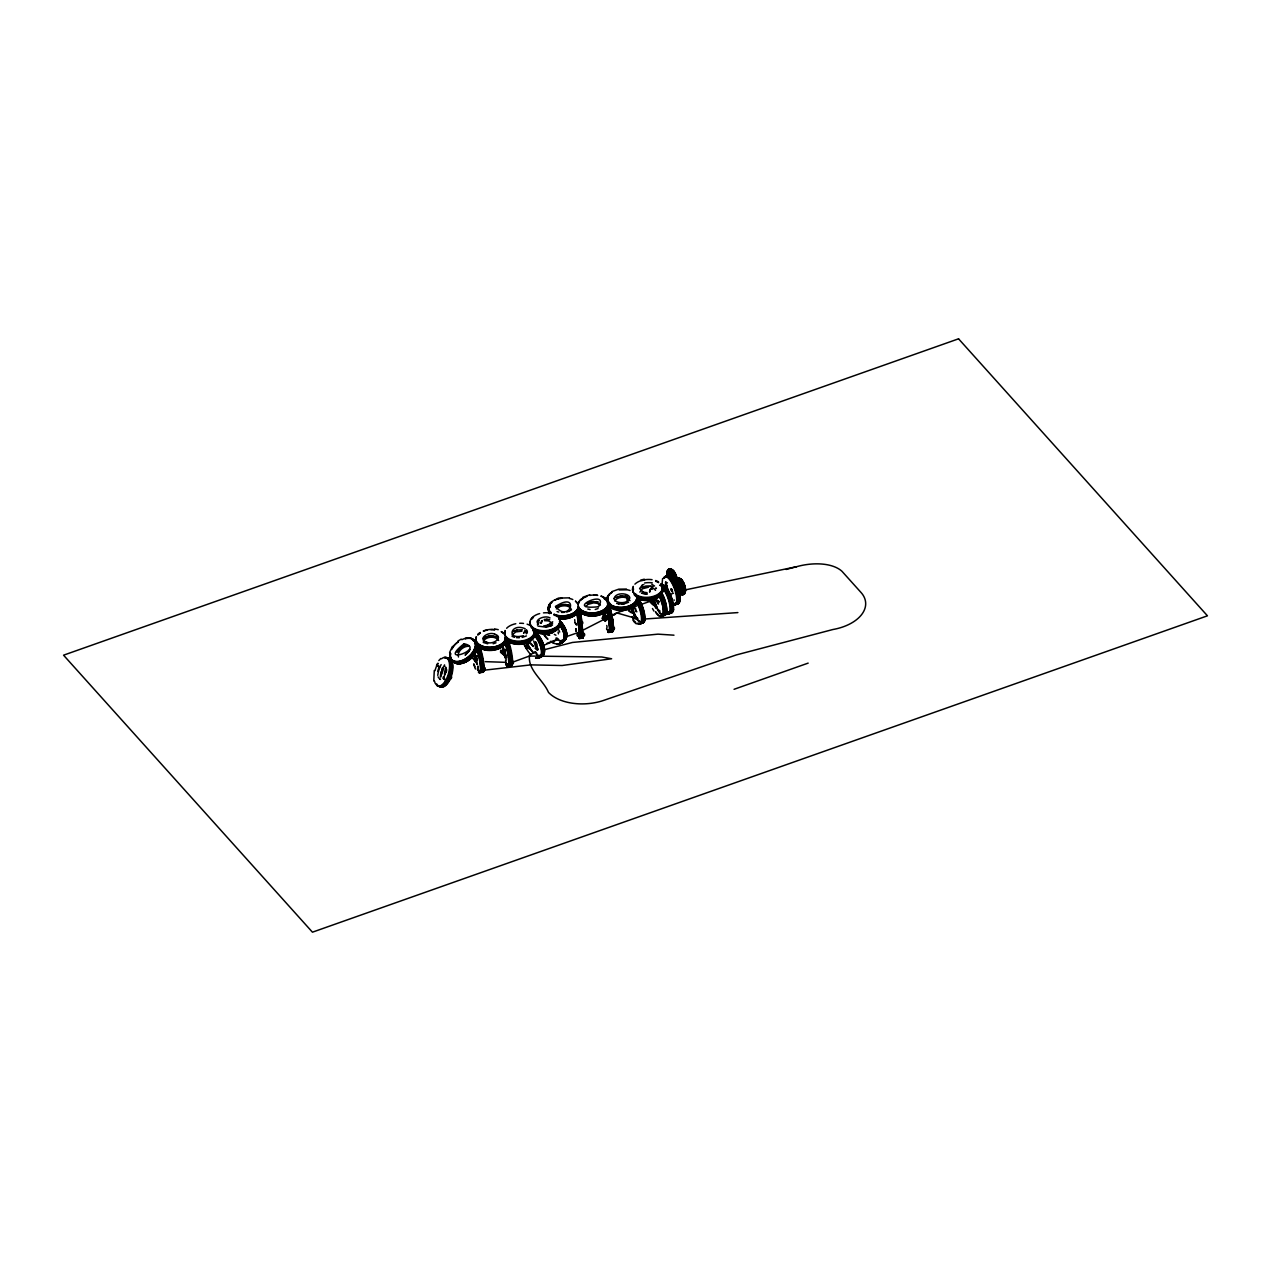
<?xml version="1.0" encoding="UTF-8"?>
<svg xmlns="http://www.w3.org/2000/svg" width="1271" height="1271" viewBox="0 0 1271 1271"><rect width="100%" height="100%" fill="white"/><g stroke="black" fill="none" stroke-linecap="round" stroke-linejoin="round"><path stroke-width="1.5" d="M662.112 583.484L662.604 578.527M536.648 649.831L533.677 640.949M667.418 582.896L667.1 582.658M674.011 599.801L674.186 600.357M472.256 657.774L475.831 661.667L472.685 657.838M549.104 626.285L549.644 623.426M579.242 637.264L579.226 638.519L579.004 637.47M579.465 637.232L579.433 638.487L578.798 637.502M580.212 637.168L579.814 638.519L579.989 637.184M580.911 637.089L580.704 638.249M581.53 637.025L581.34 638.36L581.069 637.264M582.229 636.946L582.197 638.217L581.768 637.184M582.452 636.93L582.42 638.185L581.784 637.359M582.944 638.137L582.976 636.882M583.182 636.85L583.167 638.106L582.515 637.121M575.096 622.901L576.557 625.062M575.541 622.933L576.462 624.458M440.306 676.887L440.894 672.009M440.942 676.919L441.053 674.599M445.501 668.165L444.405 674.123M446.2 667.45L445.628 672.2M636.914 611.732C634.642 612.956 636.31 606.172 632.307 607.935M552.726 621.757L549.549 624.871L543.607 625.968M474.798 642.348L475.116 642.951M656.186 588.552L655.423 588.139M434.285 670.484L433.761 681.002M440.751 674.949L442.101 669.467M441.164 674.996L441.514 672.168M441.736 674.281L443.563 668.435M445.978 669.372L444.643 674.758M446.391 669.42L445.041 674.901M446.248 672.359L446.709 669.849M606.728 625.475L607.077 626.857M626.921 599.96L627.397 597.831M627.429 601.294L628.859 597.735M474.734 642.141L474.877 642.888M608.062 598.673L607.522 600.945L607.983 598.673M451.761 676.998C451.03 682.765 439.448 679.715 444.215 676.013M639.853 592.111L642.411 588.791L648.162 587.297M441.673 672.28L442.499 669.61M656.106 588.298L656.424 588.171M449.569 652.531L452.46 646.399M483.33 641.061C486.523 636.326 495.261 635.675 498.677 640.441M585.756 606.537L587.933 604.392M614.656 600.913C617.865 596.385 626.778 595.686 629.987 600.659M543.416 653.691L543.527 652.849M649.974 601.183C650.72 604.662 660.618 609.476 650.688 601.866M673.074 609.842L672.899 608.634M445.104 666.338L443.913 666.036L444.58 664.876M441.657 669.563L442.689 667.339M442.26 669.785L443.627 667.18M457.083 652.436L459.959 648.512M470.222 649.481L465.377 655.042M577.622 634.229L577.558 635.5M582.706 623.6L582.769 622.123M524.78 644.921C537.458 652.357 523.62 647.733 524.24 644.349M606.918 627.842L606.712 628.255A3.305 1.97 -4.1 0 0 607.474 630.082C609.016 631.925 614.227 631.274 614.37 628.748A3.305 1.97 -4.1 0 0 614.084 627.318M537.363 624.919L539.047 622.631M565.007 638.662L560.988 640.791A2.828 1.684 -4.1 0 1 559.192 640.234M451.682 649.481L453.445 646.526M512.769 663.001L512.721 661.365M512.118 634.912L515.835 631.909L521.92 631.194M526.337 633.832L527.417 631.894L526.464 629.685M577.876 633.228C573.825 638.519 587.25 638.423 584.279 633.403M556.333 608.92L558.938 606.887M458.116 650.816L462.136 646.891M469.206 651.086L465.186 655.01M450.808 677.856L451.221 676.728M546.911 625.65L548.627 624.506L551.598 624.903M584.12 635.293L583.913 633.578M438.829 660.57L440.815 658.489M536.251 652.516L535.266 651.864L529.53 655.248C527.386 670.008 543.337 679.937 548.484 692.393A41.736 24.832 -4.1 0 0 604.885 699.971L736.37 654.915L832.855 629.526A41.736 24.832 -4.1 0 0 861.071 592.54L841.99 571.315A42.213 22.465 -13.1 0 0 796.552 566.707L684.052 590.157M444.373 677.157L443.42 678.635L444.739 679.365M613.798 615.355L616.737 612.876L625.904 609.699M613.242 629.447L613.941 628.684A2.828 1.684 -4.1 0 0 613.289 627.127M500.758 650.116L500.52 652.277L504.031 655.105L500.933 652.182L501.584 650.625M598.434 606.744C610.62 587.758 561.544 610.636 598.466 606.744M642.157 585.248L639.599 588.584L643.158 592.127M449.092 659.506L449.616 660.285L449.124 659.585M603.248 616.657L602.533 618.262L605.568 621.376L602.104 618.341L603.185 615.974M659.681 610.636L658.267 610.064L659.57 613.337L662.143 614.671L667.084 612.94L666.91 611.303M611.446 605.298L607.713 600.849M555.967 606.855L557.842 605.711M537.585 621.662L539.46 620.534M570.917 610.112L569.043 611.24M512.864 631.671L517.297 629.971L522.381 629.765M526.385 635.929L522.159 637.422M586.646 603.296L588.743 602.327M550.661 626.047L552.535 624.919M615.593 597.688L620.121 596.083L625.586 596.178M641.124 587.695L645.652 586.09L653.072 586.551M543.702 645.303L557.524 639.71M457.957 641.029L461.246 639.106M461.929 646.86L464.535 645.493M437.955 663.827C434.253 665.496 441.974 666.56 439.321 667.243M526.75 643.031L527.846 642.443M557.524 605.902L560.098 604.885M569.36 611.049L566.787 612.066M550.979 625.856L545.895 627.35M583.913 629.701L606.378 618.183M611.558 615.529L616.737 612.876L637.978 619.009M582.944 597.227L589.776 594.78M584.12 597.672L586.916 596.369M587.917 604.392L593.668 602.867L597.624 603.423M611.907 591.603L618.755 589.172L626.46 589.045M642.125 585.264L643.857 584.469M628.573 602.279L624.045 603.884L618.58 603.789M666.989 612.987L667.037 612.972A14.998 5.052 70.5 0 0 670.961 603.725A14.998 5.052 70.5 0 0 661.953 585.883M541.224 655.105L538.602 655.455A2.828 1.684 -4.1 0 1 537.983 655.264M526.972 643.523L530.15 643.301L533.486 646.526L531.024 643.396L528.101 642.427M464.026 643.746C435.746 666.258 486.825 648.528 464.01 643.762M464.106 645.589L466.314 644.778M558.922 606.903C562.878 605.218 569.678 604.948 571.473 609.635M652.801 600.246L653.532 599.848M652.023 600.913L655.566 600.134L659.601 602.009M643.142 620.884L640.934 621.614M665.067 613.146L662.858 613.861M670.182 611.335L671.739 610.779M734.066 689.295L808.165 663.112M631.401 607.792L636.914 605.902M640.568 604.631L657.075 598.911M669.896 594.478L673.566 593.207M546.88 643.38L558.43 638.963M566.771 636.501L577.892 632.656M449.664 678.523L446.232 679.429A3.162 1.875 -4.1 0 1 445.454 679.461M549.58 612.145L549.58 612.145A14.998 8.929 -4.1 0 1 549.787 605.171M535.25 651.848L536.441 654.311A3.305 1.97 -4.1 0 0 538.443 655.709C540.27 656.869 545.688 654.978 543.972 652.801M514.453 630.924L517.09 630.178M493.164 643.777L496.008 642.808M523.414 635.691C505.651 640.663 510.624 622.345 525.209 628.748M612.686 629.717L608.968 630.273M588.314 602.581L596.623 601.755M595.209 609.46L598.053 608.555M786.082 569.472L796.552 566.707M640.648 580.132L644.302 579.179M641.426 580.768L644.651 579.926M642.824 586.98L651.117 586.185M617.277 596.973L622.79 596.004M543.766 649.862L572.443 642.459L657.997 634.15L673.98 635.182M502.426 649.751L505.143 649.29M474.576 656.154L477.086 655.629M502.776 650.164L505.143 649.719M604.122 615.8L605.409 615.545M604.44 616.228L606.839 615.815M558.033 598.133L569.424 597.831M558.636 598.816L561.973 598.212M559.78 605.123L565.166 604.361L569.805 605.393M437.923 663.192L436.525 665.384L439.194 667.259M509.496 664.177L506.922 663.891M481.232 670.611L479.215 670.548M440.513 679.175L439.973 679.397M485.029 670.103L530.817 664.876L562.116 665.511L611.621 658.759L601.787 656.996L529.419 656.043L513.055 662.016M582.023 636.167L578.353 636.135M590.983 601.882L593.827 601.596M619.12 589.919L625.888 589.808M621.376 603.963L624.204 603.693M644.937 618.993L737.879 612.59M562.56 604.599L568.121 604.901M561.48 612.431L564.324 612.352M544.179 619.422L547.007 619.342M544.417 620.661L548.516 620.884L552.615 623.267M545.942 627.159L537.967 626.095M603.391 619.088L604.869 619.946M477.594 656.217L474.75 656.614L475.004 661.508L475.926 661.524M485.3 661.651L506.192 662.35A2.828 1.684 -4.1 0 0 506.494 663.573M640.266 621.694L637.724 620.121M493.942 636.088L488.509 636.12L483.393 638.201L488.302 636.31L496.294 636.549M516.519 637.661L519.331 637.756M647.082 592.683L643.142 592.111M646.907 593.97L641.537 593.192L647.018 594.129M546.784 619.168L549.739 619.708M661.524 613.925L659.713 612.797L659.887 611.176M494.673 628.923L498.248 629.669M494.8 634.197C488.858 631.083 476.847 638.789 486.634 642.157M486.618 642.157C492.56 645.461 504.476 637.152 494.784 634.197M487.73 643.793L483.234 642.443M596.242 601.58L598.577 602.104M590.125 609.556L587.79 609.031M625.205 596.004L627.524 596.544M616.626 603.423L618.945 603.963M659.125 601.469L657.536 600.722L657.885 601.676M506.446 659.792L505.588 659.887L505.763 662.302A3.305 1.97 -4.1 0 0 506.621 664.098C508.543 666.179 515.327 664.749 513.087 661.206M558.763 612.066L557.079 611.558M550.041 617.928C545.418 614.83 533.073 619.581 538.459 624.315M524.748 630.257L526.766 631.115M512.022 636.294L514.501 637.343M495.96 636.406L497.978 637.248M656.503 600.071L655.486 599.626M550.899 632.116L552.504 632.926L550.279 632.37M557.238 638.137L555.872 638.185L558.414 639.996A3.305 1.97 -4.1 0 0 560.94 641.061L562.942 641.267L566.262 638.455M633.562 607.379L635.595 608.475L636.04 610.684M608.332 630.13L607.792 629.876A2.828 1.684 -4.1 0 1 607.379 629.558M597.608 603.423L600.405 605.107M651.832 584.326L654.597 586.026M440.02 679.429L438.066 676.871M666.719 611.367C668.88 613.48 676.315 611.256 672.804 608.094M469.364 646.351C464.153 645.477 456.845 651.133 458.45 656.996M537.538 649.894L534.98 648.178M554.315 634.372L555.951 635.246M543.734 633.705L549.787 635.119L543.114 633.625M525.463 632.275L526.718 633.212M628.954 610.827C636.739 613.686 629.717 613.988 628.112 609.302M634.181 621.011L635.707 622.377M634.563 622.297L636.31 623.87M657.949 602.931C659.983 606.124 655.915 601.977 656.853 600.389M637.581 618.135C633.339 617.992 644.349 627.032 645.048 619.47M634.054 593.668L635.595 595.686M532.628 628.7L531.071 627.381M632.767 619.93L634.579 622.313M506.351 636.993L507.32 638.28M506.462 638.662L507.447 639.964M608.332 602.232L609.238 603.55L607.316 599.277L607.903 596.337L607.347 598.609M608.459 603.9L609.286 605.25M652.468 608.523L653.945 611.097M535.854 641.998L536.982 644.302M535.504 642.109L538.046 649.703M535.123 642.316L536.346 644.826M558.763 629.86L559.701 632.084M475.418 669.007L473.622 664.177M671.628 588.886L672.597 591.714M671.374 589.331L672.057 591.333M671.215 589.045L672.184 591.841M670.818 589.045L671.501 591.031M536.394 644.556L537.633 649.767L537.156 646.828M474.035 664.05L474.925 666.719M582.738 637.089L583.008 638.201M580.45 637.327L580.72 638.423L580.847 635.103M580.021 638.503L578.226 621.487M579.814 638.519L579.242 632.577M558.08 632.116L558.446 633.864M579.608 609.54L581.197 621.201M579.385 609.556L579.957 611.558M579.036 611.653L578.686 609.635A14.998 8.929 -4.1 0 0 594.621 615.815A14.998 8.929 -4.1 0 0 608.253 606.664M578.067 609.699L578.813 614.386M580.466 611.367L581.085 614.147M580.482 611.51L580.863 614.163M579.719 611.43L580.339 614.227M579.02 611.51L580.275 621.297M577.701 611.637L578.114 614.449M577.495 611.669L578.321 617.77M576.97 611.716L578.21 621.519M576.748 611.748L577.145 614.56M580.863 614.052L583.151 635.007M580.116 614.131L580.545 617.531M578.813 614.274L580.688 632.434M578.098 614.338L578.527 617.738M577.145 614.433L578.4 625.411M576.097 628.732L576.446 631.401M575.668 628.78L576.017 631.449M581.292 617.388L582.928 635.023M580.545 617.468L581.61 625.078M579.242 617.674L579.655 621.36M578.527 617.674L579.719 629.081M578.321 617.69L579.497 629.113M580.275 621.281L581.546 637.2M581.594 625.046L581.959 628.859M581.371 625.078L581.737 628.875M578.623 625.364L579.02 632.593M574.714 619.628L575 622.663M581.943 628.795L582.229 632.275M581.721 628.811L582.007 632.291M579.703 629.018L579.989 632.497M579.481 629.05L579.767 632.529M582.213 632.164L582.404 635.087M581.991 632.18L582.182 635.103M580.672 632.322L580.863 635.246M579.211 611.796L579.401 614.719M578.988 611.828L579.179 614.735M579.973 632.386L579.941 635.341M579.751 632.418L580.005 637.359M583.119 634.865L583.214 637.025M582.896 634.88L582.992 637.041M582.372 634.944L582.245 637.121M580.148 635.166L580.227 637.327M579.179 635.262L579.274 637.422M536.855 653.278L536.886 654.263A2.828 1.684 -4.1 0 0 537.093 654.66M478.659 670.31A2.828 1.684 -4.1 0 1 477.928 668.768L477.896 665.972L477.499 668.721A3.305 1.97 -4.1 0 0 478.357 670.516C479.961 672.502 485.379 671.962 485.188 669.054A3.305 1.97 -4.1 0 0 484.823 667.625M660.952 584.914A14.998 5.052 70.5 0 1 671.914 599.404A14.998 5.052 70.5 0 1 669.007 612.415M661.142 584.851A14.998 5.052 70.5 0 1 672.105 599.34A14.998 5.052 70.5 0 1 669.197 612.336M660.539 585.264A14.807 4.989 70.5 0 1 671.374 599.562A14.807 4.989 70.5 0 1 668.514 612.4M661.333 586.106A14.998 5.052 70.5 0 1 670.341 603.947A14.998 5.052 70.5 0 1 666.544 613.273L666.211 613.273A14.998 5.052 70.5 0 0 670.135 604.011A14.998 5.052 70.5 0 0 661.142 586.169M660.285 585.153A14.998 5.052 70.5 0 1 670.643 597.783A14.998 5.052 70.5 0 1 669.912 613.289M659.649 585.375A14.998 5.052 70.5 0 1 670.024 598.005A14.998 5.052 70.5 0 1 669.293 613.496M662.429 588.044A14.807 4.989 70.5 0 1 669.881 605.838A14.807 4.989 70.5 0 1 665.845 613.353M675.521 580.704A7.404 2.494 70.5 0 1 681.081 586.312A7.404 2.494 70.5 0 1 679.953 593.636M675.616 580.99A7.086 2.383 70.5 0 1 680.938 586.36A7.086 2.383 70.5 0 1 679.858 593.382M675.791 581.228A6.768 2.288 70.5 0 1 680.891 586.36A6.768 2.288 70.5 0 1 679.842 593.08M680.287 592.079A5.91 2.002 70.5 0 0 680.938 585.502A5.354 1.811 70.5 0 1 681.733 591.158A5.354 1.811 70.5 0 1 679.127 590.094A8.69 2.939 70.5 0 0 680.239 591.778M677.093 586.487A5.91 2.002 70.5 0 1 676.744 585.041M676.569 582.595A5.91 2.002 70.5 0 1 680.319 584.12M678.492 589.013A5.354 1.811 70.5 0 1 677.936 587.774M677.491 586.439A5.354 1.811 70.5 0 1 677.507 581.689A5.354 1.811 70.5 0 1 680.414 584.295M676.601 584.072A5.354 1.811 70.5 0 1 678.73 582.499A5.354 1.811 70.5 0 1 681.494 589.522A5.688 1.922 70.5 0 1 679.35 591.365M679.35 591.094A5.354 1.811 70.5 0 0 681.494 589.522A5.688 1.922 70.5 0 0 678.698 582.245A5.688 1.922 70.5 0 0 676.426 583.913M677.078 586.598A5.354 1.811 70.5 0 1 676.76 585.28M675.6 581.355A6.72 2.272 70.5 0 1 680.668 586.439A6.72 2.272 70.5 0 1 679.635 593.096M675.409 581.069A7.086 2.383 70.5 0 1 680.732 586.424A7.086 2.383 70.5 0 1 679.635 593.446M675.06 581.8A7.451 2.51 70.5 0 1 680.573 585.47A7.451 2.51 70.5 0 1 679.763 593.764M675.489 580.577A8.69 2.939 70.5 0 1 681.907 584.851A8.69 2.939 70.5 0 1 680.97 594.526M675.854 580.45A8.69 2.939 70.5 0 1 682.273 584.724A8.69 2.939 70.5 0 1 681.32 594.415M676.188 580.339A8.69 2.939 70.5 0 1 682.606 584.612A8.69 2.939 70.5 0 1 681.669 594.288M676.474 580.227A8.69 2.939 70.5 0 1 682.892 584.501A8.69 2.939 70.5 0 1 681.955 594.192M677.252 585.963A8.69 2.939 70.5 0 1 676.744 583.834M677.093 578.877A8.69 2.939 70.5 0 1 683.623 585.454A8.69 2.939 70.5 0 1 682.289 594.065M678.317 587.996A8.69 2.939 70.5 0 1 676.808 581.768M677.554 578.718A8.69 2.939 70.5 0 1 684.084 585.295A8.69 2.939 70.5 0 1 682.749 593.907M680.7 591.619A8.69 2.939 70.5 0 1 677.268 581.61M678.73 581.927A7.451 2.51 70.5 0 0 681.669 590.507A7.086 2.383 70.5 0 1 678.746 580.815M679.429 578.813A7.451 2.51 70.5 0 1 684.576 585.073A7.451 2.51 70.5 0 1 684.211 592.779M678.952 582.086A7.086 2.383 70.5 0 0 681.733 590.252A5.354 1.811 70.5 0 1 679.27 581.403M680.954 579.274A7.086 2.383 70.5 0 1 685.021 586.852A7.086 2.383 70.5 0 1 684.163 592.413M681.717 590.03A6.72 2.272 70.5 0 1 679.064 581.006M680.97 579.624A6.72 2.272 70.5 0 1 684.608 585.979A6.72 2.272 70.5 0 1 684.576 591.936M681.51 590.141A6.768 2.288 70.5 0 1 678.841 581.054M680.748 579.64A6.768 2.288 70.5 0 1 684.418 586.042A6.768 2.288 70.5 0 1 684.402 592.064M680.748 579.338A7.086 2.383 70.5 0 1 684.576 586.042A7.086 2.383 70.5 0 1 684.561 592.334M681.463 590.538A7.404 2.494 70.5 0 1 678.555 582.023M679.238 578.925A7.404 2.494 70.5 0 1 684.02 584.247A7.404 2.494 70.5 0 1 684.624 592.636M682.066 590.92A5.354 1.811 70.5 0 1 679.381 586.519A5.354 1.811 70.5 0 1 678.873 581.546M681.892 590.475A5.688 1.922 70.5 0 1 679.159 581.133M681.669 590.745A5.91 2.002 70.5 0 1 678.635 581.864M670.643 573.221A6.768 2.288 70.5 0 0 671.263 576.399A7.451 2.51 70.5 0 1 670.77 574.492M670.786 570.329A7.451 2.51 70.5 0 1 673.964 571.172A7.451 2.51 70.5 0 1 677.125 578.718M671.183 576.383A7.086 2.383 70.5 0 1 670.77 574.651M671.215 570.091A7.086 2.383 70.5 0 1 676.808 578.67A7.404 2.494 70.5 0 0 673.328 570.743M671.485 576.335A6.72 2.272 70.5 0 1 670.881 573.189M672.788 570.504A6.72 2.272 70.5 0 1 676.823 578.512M671.295 576.573A5.688 1.922 70.5 0 1 670.786 572.824M674.408 574.301A5.688 1.922 70.5 0 1 674.996 575.62M675.473 577.018A5.688 1.922 70.5 0 1 675.807 578.416M671.406 576.589A5.354 1.811 70.5 0 1 671.088 572.3M674.329 574.444A5.354 1.811 70.5 0 1 674.885 575.699A5.91 2.002 70.5 0 0 674.202 574.285M670.675 572.443A5.354 1.811 70.5 0 0 670.993 576.748A5.91 2.002 70.5 0 1 670.453 572.744M673.36 571.235A6.768 2.288 70.5 0 1 676.633 578.591M671.024 576.383A7.404 2.494 70.5 0 1 670.373 572.903M671.056 569.821A7.404 2.494 70.5 0 1 672.454 569.964M669.07 576.859A8.69 2.939 70.5 0 1 668.292 572.776M668.562 569.885A8.69 2.939 70.5 0 1 672.28 570.87A8.69 2.939 70.5 0 1 675.965 579.671M669.436 576.748A8.595 2.892 70.5 0 1 668.673 572.713M668.943 569.853A8.595 2.892 70.5 0 1 672.613 570.822A8.595 2.892 70.5 0 1 676.267 579.512M669.801 576.621A8.595 2.892 70.5 0 1 669.023 572.586A5.354 1.811 70.5 0 1 671.819 575.334M669.309 569.726A8.595 2.892 70.5 0 1 672.979 570.695A8.595 2.892 70.5 0 1 676.617 579.385M667.323 575.731A7.404 2.494 70.5 0 1 668.784 570.901A7.404 2.494 70.5 0 1 673.201 578.114M667.593 575.906A6.768 2.288 70.5 0 1 668.594 571.394A6.768 2.288 70.5 0 1 672.391 576.43M668.562 575.938A5.91 2.002 70.5 0 1 671.453 573.809M668.991 576.033A5.354 1.811 70.5 0 1 669.324 572.586M670.341 572.697A5.354 1.811 70.5 0 1 671.612 574.111M668.578 576.176A5.354 1.811 70.5 0 1 669.118 572.633M668.419 576.081A5.688 1.922 70.5 0 1 669.007 572.315A5.688 1.922 70.5 0 1 671.851 575.191M672.168 576.51A6.72 2.272 70.5 0 0 668.403 571.521A6.72 2.272 70.5 0 0 667.402 575.985A7.086 2.383 70.5 0 1 668.816 571.219A7.086 2.383 70.5 0 1 673.042 578.13A7.451 2.51 70.5 0 0 668.578 570.933A7.451 2.51 70.5 0 0 667.1 575.779M667.196 575.906A7.086 2.383 70.5 0 1 668.61 571.283A7.086 2.383 70.5 0 1 672.836 578.194M667.497 575.143A8.595 2.892 70.5 0 1 669.674 569.805A8.595 2.892 70.5 0 1 674.837 580.021M667.609 575.112A8.595 2.892 70.5 0 1 669.785 569.758A8.595 2.892 70.5 0 1 674.933 579.989M668.26 574.842A8.69 2.939 70.5 0 1 667.99 572.887M668.276 569.996A8.69 2.939 70.5 0 1 671.994 570.965A8.69 2.939 70.5 0 1 675.679 579.767M666.64 577.018A14.998 5.052 70.5 0 1 677.92 588.362A14.998 5.052 70.5 0 1 675.616 603.217M667.497 589.045A14.998 5.052 70.5 0 1 666.147 582.007M666.83 576.939A14.998 5.052 70.5 0 1 678.11 588.298A14.998 5.052 70.5 0 1 675.807 603.153M667.688 588.966A14.998 5.052 70.5 0 1 666.798 585.311M665.972 577.241A14.998 5.052 70.5 0 1 677.252 588.6A14.998 5.052 70.5 0 1 674.949 603.455M666.83 589.267A14.998 5.052 70.5 0 1 665.48 582.245M666.242 577.336A14.807 4.989 70.5 0 1 677.379 588.537A14.807 4.989 70.5 0 1 675.108 603.217M667.1 589.204A14.807 4.989 70.5 0 1 665.766 582.261M664.177 577.876A14.998 5.052 70.5 0 1 675.457 589.236A14.998 5.052 70.5 0 1 673.153 604.09M665.353 577.463A14.998 5.052 70.5 0 1 675.95 586.98A14.998 5.052 70.5 0 1 675.886 604.313M664.797 577.654A14.998 5.052 70.5 0 1 675.409 587.17A14.998 5.052 70.5 0 1 675.346 604.503M663.97 577.955A14.998 5.052 70.5 0 1 675.251 589.299A14.998 5.052 70.5 0 1 672.947 604.154M663.589 578.273A14.807 4.989 70.5 0 1 674.726 589.49A14.807 4.989 70.5 0 1 672.454 604.154M607.919 604.535A14.998 8.929 -4.1 0 1 596.576 615.72A14.998 8.929 -4.1 0 1 578.686 609.794M607.729 601.946A14.998 8.929 -4.1 0 1 596.385 613.146A14.998 8.929 -4.1 0 1 578.512 607.204M578.162 604.901A14.998 8.929 -4.1 0 1 578.829 602.565M580.466 600.373A14.998 8.929 -4.1 0 1 582.976 598.466M604.138 598.021A14.998 8.929 -4.1 0 1 606.378 599.817M601.104 596.242A14.998 8.929 -4.1 0 1 601.707 611.065A14.998 8.929 -4.1 0 1 578.48 606.791A14.998 8.929 -4.1 0 0 601.691 610.89A14.998 8.929 -4.1 0 0 601.088 596.067M578.13 604.472A14.998 8.929 -4.1 0 1 582.944 598.053A14.998 8.929 -4.1 0 0 578.114 604.297M593.7 595.193A14.998 8.929 -4.1 0 1 597.561 595.416M589.792 595.416A14.998 8.929 -4.1 0 1 597.545 595.241M608.221 606.235A14.998 8.929 -4.1 0 1 594.606 615.402A14.998 8.929 -4.1 0 1 578.655 609.19M607.856 603.757A14.998 8.929 -4.1 0 1 596.528 614.942A14.998 8.929 -4.1 0 1 578.639 609.016M607.824 603.185A14.998 8.929 -4.1 0 1 596.48 614.386A14.998 8.929 -4.1 0 1 578.591 608.444M607.776 602.692A14.998 8.929 -4.1 0 1 596.449 613.893A14.998 8.929 -4.1 0 1 578.559 607.951M604.186 598.752A14.998 8.929 -4.1 0 1 606.442 600.563M636.819 599.006A14.998 8.929 -4.1 0 1 625.364 610.159A14.998 8.929 -4.1 0 1 607.554 604.138M607.459 602.804A14.998 8.929 -4.1 0 0 625.268 608.825A14.998 8.929 -4.1 0 0 636.723 597.656A14.998 8.929 -4.1 0 0 654.549 598.609A14.998 8.929 -4.1 0 0 662.318 588.409M607.141 600.5A14.998 8.929 -4.1 0 1 607.84 598.164M636.787 598.403A14.998 8.929 -4.1 0 1 625.316 609.556A14.998 8.929 -4.1 0 1 607.522 603.55M607.188 601.231A14.998 8.929 -4.1 0 1 607.888 598.911M635.325 594.463A14.998 8.929 -4.1 0 1 627.08 607.347A14.998 8.929 -4.1 0 1 607.379 601.739M607.76 597.1A14.998 8.929 -4.1 0 0 607.061 599.435A14.998 8.929 -4.1 0 1 609.413 594.749M636.692 597.163A14.998 8.929 -4.1 0 1 625.237 608.316A14.998 8.929 -4.1 0 1 607.427 602.311M607.109 599.991A14.998 8.929 -4.1 0 1 607.792 597.672M635.325 594.288A14.998 8.929 -4.1 0 1 627.064 607.173A14.998 8.929 -4.1 0 1 607.379 601.564M635.293 593.859A14.998 8.929 -4.1 0 1 629.971 605.759A14.998 8.929 -4.1 0 1 610.048 604.535A14.998 8.929 -4.1 0 1 611.907 592.413M635.278 593.684A14.998 8.929 -4.1 0 1 629.955 605.584A14.998 8.929 -4.1 0 1 610.048 604.361A14.998 8.929 -4.1 0 1 611.891 592.238M626.524 589.68A14.998 8.929 -4.1 0 1 630.066 590.507M609.365 631.369A14.998 2.383 79.1 0 0 611.113 625.713A14.998 2.383 79.1 0 0 607.554 607.792A14.807 2.351 79.1 0 1 611.065 625.602A14.807 2.351 79.1 0 1 609.349 631.194M606.871 607.935A14.998 2.383 79.1 0 1 610.43 625.84A14.998 2.383 79.1 0 1 608.682 631.512M604.996 620.375A14.998 2.383 79.1 0 1 603.661 612.765A14.807 2.351 79.1 0 0 605.028 620.343M607.967 631.639A14.998 2.383 79.1 0 0 609.794 627.493A14.998 2.383 79.1 0 0 607.109 611.287A14.807 2.351 79.1 0 1 609.746 627.381A14.807 2.351 79.1 0 1 607.935 631.48M608.475 631.544A14.998 2.383 79.1 0 0 610.302 627.397A14.998 2.383 79.1 0 0 607.617 611.176A14.807 2.351 79.1 0 1 610.255 627.286A14.807 2.351 79.1 0 1 608.444 631.369M606.871 608.046A14.807 2.351 79.1 0 1 610.382 625.729A14.807 2.351 79.1 0 1 608.666 631.337M606.887 611.319A14.998 2.383 79.1 0 1 609.572 627.54A14.998 2.383 79.1 0 1 607.745 631.687M606.871 611.399A14.807 2.351 79.1 0 1 609.524 627.413A14.807 2.351 79.1 0 1 607.729 631.512M603.55 616.689A14.807 2.351 79.1 0 1 602.978 612.972M608.841 607.554A14.998 2.383 79.1 0 1 612.384 625.459A14.807 2.351 79.1 0 1 610.843 630.909M610.652 631.131A14.998 2.383 79.1 0 0 612.384 625.459A14.807 2.351 79.1 0 0 609.047 607.633M606.203 616.149A14.998 2.383 79.1 0 0 606.966 619.994A14.807 2.351 79.1 0 1 606.235 616.165M608.841 607.665A14.807 2.351 79.1 0 1 612.336 625.348A14.807 2.351 79.1 0 1 610.62 630.956M608.158 607.808A14.807 2.351 79.1 0 1 611.653 625.491A14.998 2.383 79.1 0 1 609.969 631.258M609.937 631.083A14.807 2.351 79.1 0 0 611.653 625.491A14.998 2.383 79.1 0 0 608.158 607.681M606.299 620.089A14.807 2.351 79.1 0 1 604.98 612.574M606.283 620.121A14.998 2.383 79.1 0 1 604.932 612.527M609.047 607.506A14.998 2.383 79.1 0 1 612.606 625.411A14.998 2.383 79.1 0 1 610.858 631.083M611.383 630.988A14.998 2.383 79.1 0 0 613.115 625.316A14.998 2.383 79.1 0 0 609.572 607.411A14.807 2.351 79.1 0 1 613.067 625.221A14.807 2.351 79.1 0 1 611.351 630.813M609.778 607.49A14.807 2.351 79.1 0 1 613.289 625.173A14.807 2.351 79.1 0 1 611.573 630.766M609.778 607.363A14.998 2.383 79.1 0 1 613.321 625.268A14.998 2.383 79.1 0 1 611.589 630.94M578.226 609.492A14.998 8.929 -4.1 0 1 561.019 617.658M549.453 612.527A14.998 8.929 -4.1 0 1 549.819 605.663M578.4 607.729A14.998 8.929 -4.1 0 1 561.067 618.214M549.485 613.083A14.998 8.929 -4.1 0 1 549.866 606.235M578.321 610.668A14.998 8.929 -4.1 0 1 561.099 618.818M549.533 613.686A14.998 8.929 -4.1 0 1 549.898 606.839M578.337 610.843A14.998 8.929 -4.1 0 1 561.115 618.993M548.659 611.637A14.998 8.929 -4.1 0 1 549.914 607.014M578.162 608.444A14.998 8.929 -4.1 0 1 553.886 615.021M551.217 613.432A14.998 8.929 -4.1 0 1 551.805 602.533M578.321 606.664A14.998 8.929 -4.1 0 1 557.238 616.657M578.114 607.84A14.998 8.929 -4.1 0 1 557.159 615.498M551.169 612.829A14.998 8.929 -4.1 0 1 551.757 601.93M554.617 600.198A14.998 8.929 -4.1 0 1 558.064 598.943M575.509 601.294A14.998 8.929 -4.1 0 1 577.352 603.264M578.226 605.33A14.998 8.929 -4.1 0 1 570.393 614.449A14.998 8.929 -4.1 0 1 553.822 614.243M551.153 612.654A14.998 8.929 -4.1 0 1 558.048 598.768M569.503 598.466A14.998 8.929 -4.1 0 1 572.824 599.547M575.493 601.119A14.998 8.929 -4.1 0 1 577.336 603.09M534.503 634.626A14.807 8.818 -4.1 0 1 523.414 643.587A14.807 8.818 -4.1 0 1 506.843 640.155M534.71 634.785A14.998 8.929 -4.1 0 1 521.539 644.175A14.998 8.929 -4.1 0 1 505.238 638.296M532.438 628.065A14.807 8.818 -4.1 0 1 526.83 640.346A14.807 8.818 -4.1 0 1 506.684 637.915M504.778 633.578A14.807 8.818 -4.1 0 1 505.318 631.274M533.931 630.686A14.807 8.818 -4.1 0 1 525.13 641.49A14.807 8.818 -4.1 0 1 506.716 638.487M504.809 634.15A14.807 8.818 -4.1 0 1 505.365 631.846M527.115 624.172A14.998 8.929 -4.1 0 1 528.498 638.932A14.998 8.929 -4.1 0 1 505 635.103M504.539 632.815A14.998 8.929 -4.1 0 1 505.08 630.48M506.621 628.271A14.998 8.929 -4.1 0 1 515.772 623.727M519.648 623.267A14.998 8.929 -4.1 0 1 523.525 623.426M534.487 634.197A14.807 8.818 -4.1 0 1 523.382 643.174A14.807 8.818 -4.1 0 1 506.811 639.726M534.185 631.719A14.998 8.929 -4.1 0 1 525.273 642.649A14.998 8.929 -4.1 0 1 506.636 639.615M533.963 631.194A14.807 8.818 -4.1 0 1 523.318 642.427A14.807 8.818 -4.1 0 1 505.318 636.914M505.254 638.487A14.807 8.818 -4.1 0 1 496.453 649.29A14.807 8.818 -4.1 0 1 478.055 646.288M476.609 644.222A14.807 8.818 -4.1 0 1 476.148 641.95M505.445 638.63A14.998 8.929 -4.1 0 1 496.548 649.56A14.998 8.929 -4.1 0 1 477.912 646.526M505.747 638.519A14.998 8.929 -4.1 0 1 490.622 648.067A14.998 8.929 -4.1 0 1 475.799 639.726M505.731 638.344A14.998 8.929 -4.1 0 1 490.622 647.892A14.998 8.929 -4.1 0 1 475.799 639.551M477.864 635.007A14.998 8.929 -4.1 0 1 480.279 633.053M505.524 637.931A14.807 8.818 -4.1 0 1 488.652 647.368A14.807 8.818 -4.1 0 1 476.482 636.819M478.007 634.626A14.807 8.818 -4.1 0 1 480.374 632.704M483.473 631.179A14.807 8.818 -4.1 0 1 487.047 630.146M490.876 629.701A14.807 8.818 -4.1 0 1 494.705 629.844M501.298 631.862A14.807 8.818 -4.1 0 1 503.618 633.594M501.41 631.608A14.998 8.929 -4.1 0 1 494.451 646.828A14.998 8.929 -4.1 0 1 476.291 636.628M477.832 634.404A14.998 8.929 -4.1 0 1 480.231 632.45M483.361 630.909A14.998 8.929 -4.1 0 1 494.737 629.558M505.699 640.33A14.807 8.818 -4.1 0 1 490.765 649.767A14.807 8.818 -4.1 0 1 476.117 641.521M505.175 637.327A14.807 8.818 -4.1 0 1 492.64 648.861A14.807 8.818 -4.1 0 1 476.069 640.791M505.794 639.091A14.998 8.929 -4.1 0 1 490.67 648.639A14.998 8.929 -4.1 0 1 475.847 640.298M560.082 623.314A14.998 8.929 -4.1 0 1 550.454 633.006A14.998 8.929 -4.1 0 1 533.01 630.654M559.971 621.964A14.998 8.929 -4.1 0 1 550.359 631.655A14.998 8.929 -4.1 0 1 532.899 629.304M530.182 625.11A14.998 8.929 -4.1 0 1 530.309 622.758M559.018 618.675A14.998 8.929 -4.1 0 1 552.059 630.035A14.998 8.929 -4.1 0 1 532.835 628.239A14.998 8.929 -4.1 0 0 552.043 629.86A14.998 8.929 -4.1 0 0 559.002 618.5M530.992 626.269A14.998 8.929 -4.1 0 1 530.229 621.71M531.357 619.422A14.998 8.929 -4.1 0 1 533.423 617.341M560.066 623.14A14.998 8.929 -4.1 0 1 550.438 632.815A14.998 8.929 -4.1 0 1 532.994 630.48M559.939 621.471A14.998 8.929 -4.1 0 1 550.311 631.163A14.998 8.929 -4.1 0 1 532.867 628.811M530.134 624.601A14.998 8.929 -4.1 0 1 530.261 622.266M530.976 626.095A14.998 8.929 -4.1 0 1 530.214 621.535M531.342 619.247A14.998 8.929 -4.1 0 1 533.407 617.166M558.954 617.897A14.998 8.929 -4.1 0 1 550.216 629.812A14.998 8.929 -4.1 0 1 530.928 625.491A14.998 8.929 -4.1 0 1 539.667 613.575M543.48 612.876A14.998 8.929 -4.1 0 1 551.121 613.273M554.442 614.354A14.998 8.929 -4.1 0 1 557.111 615.927M560.034 622.711A14.998 8.929 -4.1 0 1 550.407 632.402A14.998 8.929 -4.1 0 1 532.962 630.051M560.018 622.536A14.998 8.929 -4.1 0 1 550.391 632.227A14.998 8.929 -4.1 0 1 532.946 629.876M465.011 638.471A14.807 9.056 -39.6 0 1 475.227 646.478A14.807 9.056 -39.6 0 1 460.293 661.031A14.807 9.056 -39.6 0 1 450.093 653.008M458.418 641.601A14.807 9.056 -39.6 0 0 452.953 646.923A14.998 9.167 -39.6 0 1 458.466 641.633M461.77 639.694A14.998 9.167 -39.6 0 1 475.719 644.651A14.998 9.167 -39.6 0 1 461.5 660.968A14.998 9.167 -39.6 0 1 450.045 653.183M451.284 659.331A14.998 9.167 -39.6 0 0 470.81 656.503A14.998 9.167 -39.6 0 0 471.922 639.218A14.807 9.056 -39.6 0 1 470.715 656.44A14.807 9.056 -39.6 0 1 451.443 659.236M473.829 639.933A14.998 9.167 -39.6 0 1 465.806 659.617A14.998 9.167 -39.6 0 1 450.427 653.644M473.718 639.79A14.998 9.167 -39.6 0 1 465.694 659.49A14.998 9.167 -39.6 0 1 450.315 653.501M465.424 638.773A14.998 9.167 -39.6 0 1 471.462 638.662M450.474 653.469A14.807 9.056 -39.6 0 0 464.01 660.253A14.807 9.056 -39.6 0 0 475.1 641.744A14.807 9.056 -39.6 0 1 470.334 658.998A14.807 9.056 -39.6 0 1 452.492 660.491A14.998 9.167 -39.6 0 0 471.859 657.774A14.998 9.167 -39.6 0 0 472.971 640.489M473.702 640.06A14.807 9.056 -39.6 0 1 465.774 659.506A14.807 9.056 -39.6 0 1 450.585 653.596M474.957 641.299A14.998 9.167 -39.6 0 1 470.127 658.759A14.998 9.167 -39.6 0 1 452.063 660.269M474.83 641.426A14.807 9.056 -39.6 0 1 470.063 658.664A14.807 9.056 -39.6 0 1 452.222 660.173M474.369 640.854A14.807 9.056 -39.6 0 1 469.587 658.108A14.807 9.056 -39.6 0 1 451.745 659.601M472.24 639.599A14.998 9.167 -39.6 0 1 471.128 656.885A14.998 9.167 -39.6 0 1 451.602 659.713M505.842 645.525A14.807 2.717 78 0 1 508.75 662.827A14.807 2.717 78 0 1 505.604 663.97M505.35 639.535A14.807 2.717 78 0 1 510.1 657.997A14.807 2.717 78 0 1 508.209 665.305M505.111 657.981A14.807 2.717 78 0 1 502.696 646.907M505.731 642.173A14.807 2.717 78 0 1 509.576 659.792A14.807 2.717 78 0 1 507.542 665.448M503.459 654.549A14.807 2.717 78 0 1 502.633 650.768M505.016 642.205A14.998 2.749 78 0 1 508.988 661.571A14.998 2.749 78 0 1 505.826 664.082M507.685 641.633A14.998 2.749 78 0 1 511.578 659.474A14.998 2.749 78 0 1 509.512 665.21M506.366 657.79A14.998 2.749 78 0 1 504.539 650.339M505.922 639.249A14.998 2.749 78 0 1 510.735 657.949A14.998 2.749 78 0 1 508.829 665.353M505.683 657.933A14.998 2.749 78 0 1 503.237 646.732M507.892 641.585A14.998 2.749 78 0 1 511.784 659.427A14.998 2.749 78 0 1 509.719 665.162M506.573 657.743A14.998 2.749 78 0 1 504.762 650.291M508.607 641.442A14.998 2.749 78 0 1 512.499 659.268A14.998 2.749 78 0 1 510.434 665.003M550.581 641.553A14.998 9.151 51.1 0 0 563.291 641.22A14.998 9.151 51.1 0 0 560.082 625.825A14.807 9.04 51.1 0 1 556.746 643.73M547.642 639.202A14.998 9.151 51.1 0 1 542.924 633.037M540.906 623.362A14.998 9.151 51.1 0 1 541.811 620.899M560.416 643.094A14.998 9.151 51.1 0 0 561.115 624.982A14.807 9.04 51.1 0 1 560.336 642.935M559.86 643.555A14.998 9.151 51.1 0 0 560.543 625.443A14.998 9.151 51.1 0 1 559.987 643.444M541.367 622.981A14.998 9.151 51.1 0 1 542.272 620.534M560.447 625.507A14.807 9.04 51.1 0 1 559.764 643.396M560.575 625.411A14.807 9.04 51.1 0 1 559.907 643.285M553.791 642.919A14.807 9.04 51.1 0 1 550.74 641.315M547.833 638.995A14.807 9.04 51.1 0 1 543.178 632.894M541.192 623.346A14.807 9.04 51.1 0 1 542.082 620.915M561.369 642.332A14.998 9.151 51.1 0 0 559.447 621.312A14.807 9.04 51.1 0 1 561.289 642.173M560.718 642.618A14.807 9.04 51.1 0 0 561.401 624.744A14.998 9.151 51.1 0 1 560.797 642.776M563.974 640.854A14.807 9.04 51.1 0 0 559.844 621.042A14.998 9.151 51.1 0 1 561.703 642.062M559.717 621.154A14.807 9.04 51.1 0 1 563.847 640.965M559.907 620.947A14.998 9.151 51.1 0 1 561.83 641.95M536.092 637.168A14.998 7.149 62.2 0 1 541.748 652.357A14.998 7.149 62.2 0 1 535.774 657.933M530.913 654.676A14.998 7.149 62.2 0 1 524.732 645.207A14.807 7.07 62.2 0 0 526.337 648.766M523.668 633.053A14.998 7.149 62.2 0 1 524.939 631.528M536.187 657.711A14.998 7.149 62.2 0 0 542.097 650.609A14.998 7.149 62.2 0 0 534.138 634.213A14.807 7.07 62.2 0 1 541.939 648.83A14.807 7.07 62.2 0 1 538.443 657.743M535.869 637.343A14.807 7.07 62.2 0 1 541.462 652.357A14.807 7.07 62.2 0 1 535.552 657.854M523.604 633.276A14.807 7.07 62.2 0 1 524.859 631.782M535.885 633.292A14.998 7.149 62.2 0 1 543.845 649.688A14.998 7.149 62.2 0 1 537.935 656.789M526.893 644.079A14.998 7.149 62.2 0 0 528.609 647.59A14.807 7.07 62.2 0 1 526.988 644.063A14.807 7.07 62.2 0 0 528.847 647.447A14.998 7.149 62.2 0 1 527.068 643.984M535.869 633.419A14.807 7.07 62.2 0 1 543.734 649.608A14.807 7.07 62.2 0 1 537.887 656.63M535.313 633.705A14.807 7.07 62.2 0 1 542.971 648.289A14.807 7.07 62.2 0 1 539.46 657.202M535.329 633.594A14.998 7.149 62.2 0 1 543.082 648.337A14.998 7.149 62.2 0 1 539.54 657.377M536.028 633.339A14.807 7.07 62.2 0 1 543.909 649.529A14.998 7.149 62.2 0 1 538.094 656.694M538.062 656.535A14.807 7.07 62.2 0 0 543.909 649.529A14.998 7.149 62.2 0 0 536.044 633.212M536.457 632.99A14.998 7.149 62.2 0 1 544.433 649.386A14.998 7.149 62.2 0 1 538.507 656.487M533.661 653.246A14.998 7.149 62.2 0 1 529.181 647.273M533.852 653.024A14.807 7.07 62.2 0 1 527.735 643.666M536.616 633.022A14.807 7.07 62.2 0 1 544.274 647.59A14.807 7.07 62.2 0 1 540.763 656.519M477.102 645.906A14.807 2.717 78 0 1 481.852 664.368A14.807 2.717 78 0 1 479.961 671.676M476.863 664.352A14.807 2.717 78 0 1 475.068 656.996M474.576 643.73A14.807 2.717 78 0 1 476.101 644.222M477.276 648.591A14.807 2.717 78 0 1 481.121 666.211A14.807 2.717 78 0 1 479.072 671.866M477.832 651.769A14.998 2.749 78 0 1 480.74 667.942A14.998 2.749 78 0 1 478.595 672.152M477.594 651.896A14.807 2.717 78 0 1 480.486 667.863A14.807 2.717 78 0 1 478.357 672.025M479.437 648.003A14.998 2.749 78 0 1 483.33 665.845A14.998 2.749 78 0 1 481.264 671.581M477.133 660.539A14.998 2.749 78 0 1 476.307 656.71M475.799 643.285A14.998 2.749 78 0 1 477.356 643.777M477.689 645.62A14.998 2.749 78 0 1 482.487 664.32A14.998 2.749 78 0 1 480.581 671.724M477.435 664.304A14.998 2.749 78 0 1 475.624 656.853M475.116 643.428A14.998 2.749 78 0 1 476.673 643.936M479.644 647.972A14.998 2.749 78 0 1 483.536 665.797A14.998 2.749 78 0 1 481.471 671.533M477.34 660.491A14.998 2.749 78 0 1 476.514 656.662M476.005 643.237A14.998 2.749 78 0 1 477.562 643.746M480.152 647.86A14.998 2.749 78 0 1 484.044 665.686A14.998 2.749 78 0 1 481.979 671.422M476.069 644.365A14.998 2.749 78 0 1 477.197 642.888M662.366 589.013A14.998 8.929 -4.1 0 1 654.581 599.213A14.998 8.929 -4.1 0 1 636.644 598.101M632.783 591.841A14.998 8.929 -4.1 0 1 633.466 589.522A14.998 8.929 -4.1 0 0 632.767 591.666M644.556 582.992A14.998 8.929 -4.1 0 1 652.293 582.865M662.27 587.663A14.998 8.929 -4.1 0 1 652.69 598.419A14.998 8.929 -4.1 0 1 634.324 594.939M632.688 590.507A14.998 8.929 -4.1 0 1 633.371 588.171M662.318 588.235A14.998 8.929 -4.1 0 1 654.533 598.434A14.998 8.929 -4.1 0 1 636.596 597.322M632.72 591.063A14.998 8.929 -4.1 0 1 633.419 588.743L633.435 588.87A14.998 8.929 -4.1 0 0 632.736 591.237M662.35 588.838A14.998 8.929 -4.1 0 1 654.581 599.038A14.998 8.929 -4.1 0 1 636.628 597.926M660.872 584.469A14.998 8.929 -4.1 0 1 654.422 596.814A14.998 8.929 -4.1 0 1 634.245 593.891M632.926 591.746A14.998 8.929 -4.1 0 1 633.308 587.107M655.661 581.292A14.998 8.929 -4.1 0 1 658.648 582.658M662.239 587.17A14.998 8.929 -4.1 0 1 654.454 597.37A14.998 8.929 -4.1 0 1 636.517 596.258M632.64 589.998A14.998 8.929 -4.1 0 1 633.339 587.679M660.825 583.691A14.998 8.929 -4.1 0 1 648.75 597.243A14.998 8.929 -4.1 0 1 633.244 586.328M634.912 584.152A14.998 8.929 -4.1 0 1 640.648 580.768M644.333 579.814A14.998 8.929 -4.1 0 1 652.071 579.687M655.614 580.513A14.998 8.929 -4.1 0 1 658.585 581.88M662.604 594.51A14.998 5.052 70.5 0 1 666.83 610.239A14.998 5.052 70.5 0 1 662.525 614.703M657.25 607.713A14.998 5.052 70.5 0 1 654.422 600.516M662.413 594.574A14.998 5.052 70.5 0 1 666.64 610.302A14.998 5.052 70.5 0 1 662.334 614.767M658.791 610.811A14.998 5.052 70.5 0 1 654.231 600.579M659.744 595.511A14.998 5.052 70.5 0 1 663.97 611.256A14.998 5.052 70.5 0 1 659.681 615.704M650.704 589.49A14.998 5.052 70.5 0 1 652.897 587.885A14.807 4.989 70.5 0 0 652.15 589.172M658.33 610.858A14.807 4.989 70.5 0 1 653.818 600.754M661.905 594.828A14.807 4.989 70.5 0 1 663.383 615.402M656.424 607.935A14.807 4.989 70.5 0 1 653.628 600.833M661.714 594.892A14.807 4.989 70.5 0 1 663.192 615.466M655.788 608.158A14.807 4.989 70.5 0 1 653.008 601.04M661.079 595.114A14.807 4.989 70.5 0 1 662.556 615.688M651.53 589.204A14.998 5.052 70.5 0 1 652.436 587.933M660.57 595.225A14.998 5.052 70.5 0 1 662.064 616.054M659.252 595.765A14.807 4.989 70.5 0 1 663.176 613.782A14.807 4.989 70.5 0 1 655.677 611.812M649.846 591.936A14.807 4.989 70.5 0 1 652.484 588.235M659.077 595.749A14.998 5.052 70.5 0 1 663.065 614.004A14.998 5.052 70.5 0 1 655.471 611.986M649.56 591.873A14.998 5.052 70.5 0 1 652.23 588.123M653.802 588.759A14.998 5.052 70.5 0 1 655.55 590.332M638.948 599.213A14.998 5.052 70.5 0 1 644.858 616.483A14.998 5.052 70.5 0 1 640.616 622.44M637.057 618.5A14.998 5.052 70.5 0 1 632.497 608.269M636.278 600.15A14.998 5.052 70.5 0 1 642.205 617.42A14.998 5.052 70.5 0 1 637.947 623.394M636.882 618.453A14.807 4.989 70.5 0 1 632.37 608.332M638.741 599.404A14.807 4.989 70.5 0 1 644.413 614.846A14.807 4.989 70.5 0 1 641.934 622.981M636.406 618.612A14.807 4.989 70.5 0 1 631.909 608.507M638.264 599.562A14.807 4.989 70.5 0 1 643.936 615.005A14.807 4.989 70.5 0 1 641.458 623.14M636.215 618.675A14.807 4.989 70.5 0 1 631.703 608.571M638.074 599.642A14.807 4.989 70.5 0 1 643.746 615.085A14.807 4.989 70.5 0 1 641.267 623.219M635.579 618.898A14.807 4.989 70.5 0 1 633.864 615.895M632.338 612.447A14.807 4.989 70.5 0 1 631.083 608.793M637.454 599.864A14.807 4.989 70.5 0 1 643.11 615.307A14.807 4.989 70.5 0 1 640.632 623.441M636.914 599.928A14.998 5.052 70.5 0 1 642.824 617.198A14.998 5.052 70.5 0 1 638.582 623.171M636.088 600.23A14.998 5.052 70.5 0 1 641.998 617.499A14.998 5.052 70.5 0 1 637.756 623.457M637.327 603.518A14.807 4.989 70.5 0 1 641.505 619.056A14.807 4.989 70.5 0 1 637.248 623.457M633.752 619.549A14.807 4.989 70.5 0 1 632.037 616.546M441.545 658.775A14.807 6.863 -74.6 0 1 449.108 670.85A14.807 6.863 -74.6 0 1 436.668 685.323M435.381 683.639A14.807 6.863 -74.6 0 1 434.539 681.145M435.047 670.691A14.807 6.863 -74.6 0 1 437.748 663.653M444.977 657.981A14.807 6.863 -74.6 0 1 449.6 674.996A14.807 6.863 -74.6 0 1 436.811 684.036M444.215 657.584A14.998 6.943 -74.6 0 1 448.885 674.822A14.998 6.943 -74.6 0 1 435.937 683.973M451.205 660.396A14.998 6.943 -74.6 0 1 449.632 679A14.998 6.943 -74.6 0 1 439.353 686.245M437.717 671.438A14.998 6.943 -74.6 0 1 438.892 667.72M446.328 658.156A14.998 6.943 -74.6 0 1 449.902 658.696M447.44 657.711A14.998 6.943 -74.6 0 1 450.204 675.187A14.998 6.943 -74.6 0 1 438.559 686.038M451.761 660.729A14.807 6.863 -74.6 0 1 450.204 679.095A14.807 6.863 -74.6 0 1 440.052 686.261M437.748 675.378A14.807 6.863 -74.6 0 1 441.132 664.59M446.947 658.521A14.807 6.863 -74.6 0 1 450.474 659.045M555.522 606.474C570.028 624.49 580.386 590.094 555.506 606.521M614.052 598.53C615.688 591.619 629.495 593.064 629.844 597.91C628.287 604.424 614.783 603.852 614.052 598.53M958.556 338.817L63.55 655.185L312.444 932.183L1207.45 615.815L958.556 338.817M670.039 569.678A8.595 2.892 70.5 0 0 667.863 575.016A8.595 2.892 70.5 0 1 670.135 569.63A8.595 2.892 70.5 0 1 675.298 579.862A8.595 2.892 70.5 0 0 670.039 569.678M604.345 612.638A14.998 2.383 79.1 0 0 605.679 620.248A14.807 2.351 79.1 0 1 604.376 612.701M603.439 612.813A14.998 2.383 79.1 0 0 604.027 616.578A14.807 2.351 79.1 0 1 603.487 612.86M542.606 648.591A14.998 7.149 62.2 0 0 534.853 633.832A14.807 7.07 62.2 0 1 542.495 648.528A14.998 7.149 62.2 0 1 539.047 657.631A14.807 7.07 62.2 0 0 542.495 648.528"/></g></svg>
